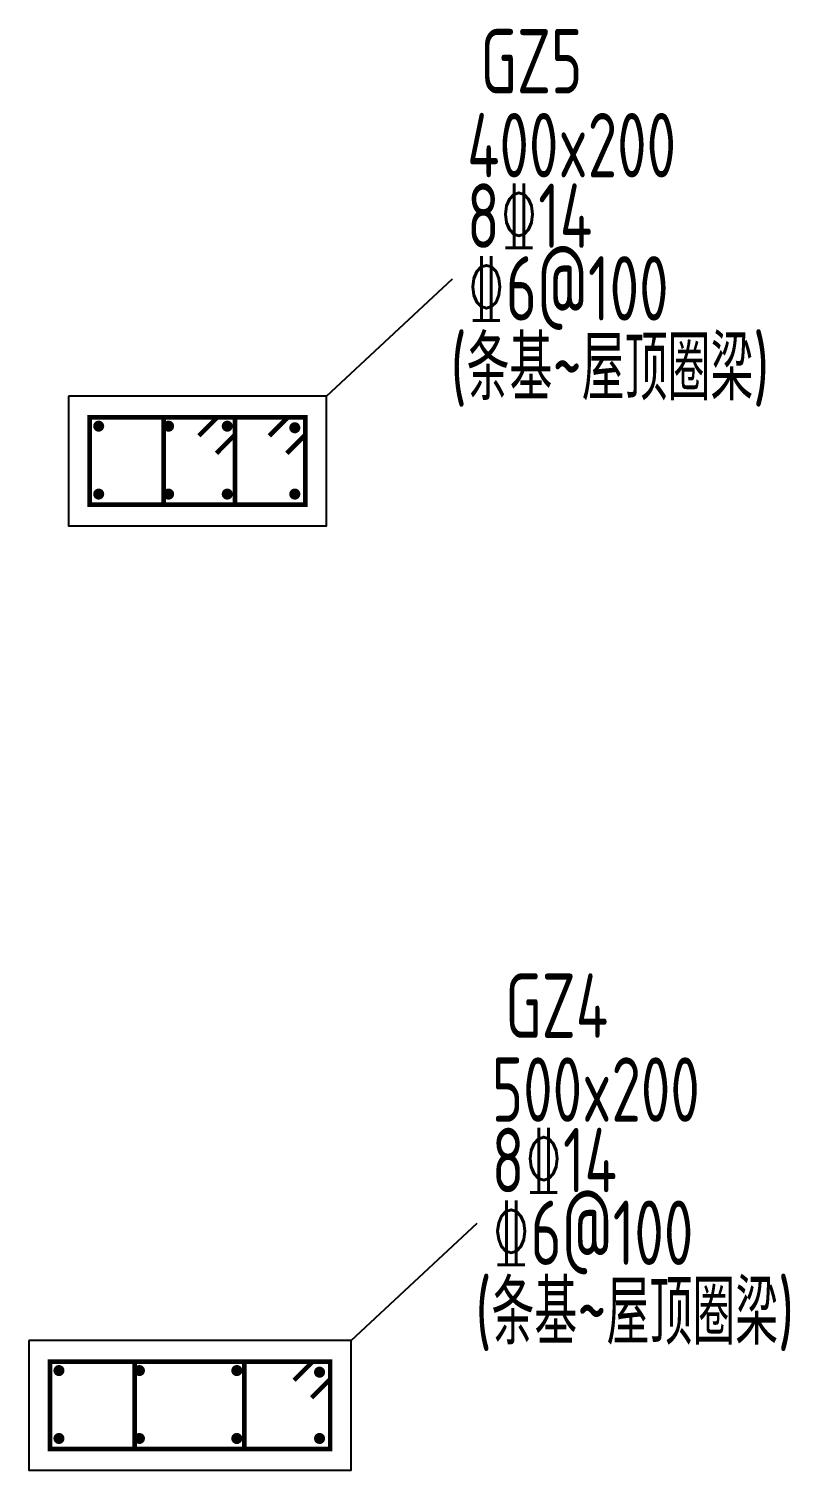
# Model space of a CAD drawing. Extents: x 32461 to 372567, y -698896 to 182569.
# Drawn here: x 294884 to 301968, y -325263 to -311841 of the extents above; entities that cross this region are included whole.
import ezdxf

# ---------------------------------------------------------------- set-up
doc = ezdxf.new("R2010")
doc.units = 0
doc.header["$LTSCALE"] = 1000
doc.header["$MEASUREMENT"] = 0
doc.layers.get('0').update_dxf_attribs({"linetype": 'CONTINUOUS'})
for name, color, linetype in [('PUB_HATCH', 8, 'CONTINUOUS'), ('S_BEAMDIMMASS', 2, 'CONTINUOUS'), ('剖面外形', 7, 'CONTINUOUS')]:
    doc.layers.add(name, color=color, linetype=linetype)
doc.styles.add('TSSD_REIN', font='atssdeng.shx', dxfattribs={"width": 0.7, "bigfont": 'atssdchn.shx'})

# ---------------------------------------------------------------- blocks, each defined once
blk = doc.blocks.new('新块gfgsfg')
at = {"color": 1, "const_width": 7.14}
for points in [[(165198.6, -335038.7), (165198.6, -335174.4), (165633.3, -335174.4), (165633.3, -335038.7), (165198.6, -335038.7)], [(165330.1, -335038.7), (165330.1, -335174.4), (165500.3, -335174.4), (165500.3, -335038.7), (165330.1, -335038.7)], [(165577.4, -335067.4), (165606.1, -335038.7)], [(165604.6, -335094.6), (165633.3, -335065.9)]]:
    blk.add_lwpolyline(points, dxfattribs=at)
at = {"color": 1, "const_width": 8.57}
for points in [[(165208.4, -335052.5, -1), (165216.9, -335052.5, -1), (165208.4, -335052.5)], [(165333.2, -335052.5, -1), (165341.7, -335052.5, -1), (165333.2, -335052.5)], [(165484.2, -335052.5, -1), (165492.8, -335052.5, -1), (165484.2, -335052.5)], [(165612.5, -335055, -1), (165621.1, -335055, -1), (165612.5, -335055)], [(165208.4, -335157.9, -1), (165216.9, -335157.9, -1), (165208.4, -335157.9)], [(165333.2, -335157.9, -1), (165341.7, -335157.9, -1), (165333.2, -335157.9)], [(165484.2, -335157.9, -1), (165492.8, -335157.9, -1), (165484.2, -335157.9)], [(165612.5, -335157.9, -1), (165621.1, -335157.9, -1), (165612.5, -335157.9)]]:
    blk.add_lwpolyline(points, format="xyb", dxfattribs=at)
at = {"layer": 'S_BEAMDIMMASS'}
blk.add_line((165666, -335006), (165861.5, -334823.8), dxfattribs=at)
at = {"layer": '剖面外形'}
blk.add_lwpolyline([(165166, -335006), (165166, -335007.4), (165166, -335007.4), (165166, -335007.4), (165166, -335007.4), (165166, -335207.1), (165666, -335207.1), (165666, -335006), (165666, -335006), (165666, -335006), (165666, -335006), (165666, -335006), (165166, -335006)], dxfattribs=at)
at = {"layer": 'S_BEAMDIMMASS', "style": 'TSSD_REIN', "width": 0.7}
for s, p in [('GZ4', (165904.7, -334536.2)), ('500x200', (165884, -334666.4)), ('8%%13214', (165884, -334775.9)), ('%%1326@100', (165884, -334888.6)), ('(条基~屋顶圈梁)', (165858.5, -335012.4))]:
    blk.add_text(s, height=100, dxfattribs=at).set_placement(p)
blk = doc.blocks.new('新块FGHGDDG')
at = {"color": 1, "const_width": 7.14}
for points in [[(297516.8, -317142.6), (297516.8, -317278.3), (297851.5, -317278.3), (297851.5, -317142.6), (297516.8, -317142.6)], [(297631.8, -317142.6), (297631.8, -317278.3), (297742.1, -317278.3), (297742.1, -317142.6), (297631.8, -317142.6)], [(297686.3, -317171.3), (297714.9, -317142.6)], [(297795.6, -317171.3), (297824.2, -317142.6)], [(297713.5, -317198.5), (297742.1, -317169.8)], [(297822.8, -317198.5), (297851.5, -317169.8)]]:
    blk.add_lwpolyline(points, dxfattribs=at)
at = {"color": 1, "const_width": 8.57}
for points in [[(297526.6, -317156.4, -1), (297535.1, -317156.4, -1), (297526.6, -317156.4)], [(297634.9, -317156.4, -1), (297643.5, -317156.4, -1), (297634.9, -317156.4)], [(297726, -317156.4, -1), (297734.6, -317156.4, -1), (297726, -317156.4)], [(297830.7, -317158.9, -1), (297839.3, -317158.9, -1), (297830.7, -317158.9)], [(297526.6, -317261.8, -1), (297535.1, -317261.8, -1), (297526.6, -317261.8)], [(297634.9, -317261.8, -1), (297643.5, -317261.8, -1), (297634.9, -317261.8)], [(297726, -317261.8, -1), (297734.6, -317261.8, -1), (297726, -317261.8)], [(297830.7, -317261.8, -1), (297839.3, -317261.8, -1), (297830.7, -317261.8)]]:
    blk.add_lwpolyline(points, format="xyb", dxfattribs=at)
at = {"layer": 'S_BEAMDIMMASS'}
blk.add_line((297884.1, -317109.9), (298079.6, -316927.7), dxfattribs=at)
at = {"layer": '剖面外形'}
blk.add_lwpolyline([(297484.1, -317109.9), (297484.1, -317111.3), (297484.1, -317111.3), (297484.1, -317111.3), (297484.1, -317111.3), (297484.1, -317311), (297884.1, -317311), (297884.1, -317109.9), (297884.1, -317109.9), (297884.1, -317109.9), (297884.1, -317109.9), (297884.1, -317109.9), (297484.1, -317109.9)], dxfattribs=at)
at = {"layer": 'S_BEAMDIMMASS', "style": 'TSSD_REIN', "width": 0.7}
for s, p in [('GZ5', (298122.9, -316640)), ('400x200', (298102.2, -316770.3)), ('8%%13214', (298102.2, -316879.8)), ('%%1326@100', (298102.2, -316992.5)), ('(条基~屋顶圈梁)', (298076.6, -317116.3))]:
    blk.add_text(s, height=100, dxfattribs=at).set_placement(p)

msp = doc.modelspace()

# ---------------------------------------------------------------- block references
at = {"layer": 'PUB_HATCH', "xscale": 6, "yscale": 6, "zscale": 6}
for name, p in [('新块FGHGDDG', (-1489651.1, 1587397.5)), ('新块gfgsfg', (-696111.6, 1685979.8))]:
    msp.add_blockref(name, p, dxfattribs=at)

doc.saveas('drawing.dxf')
